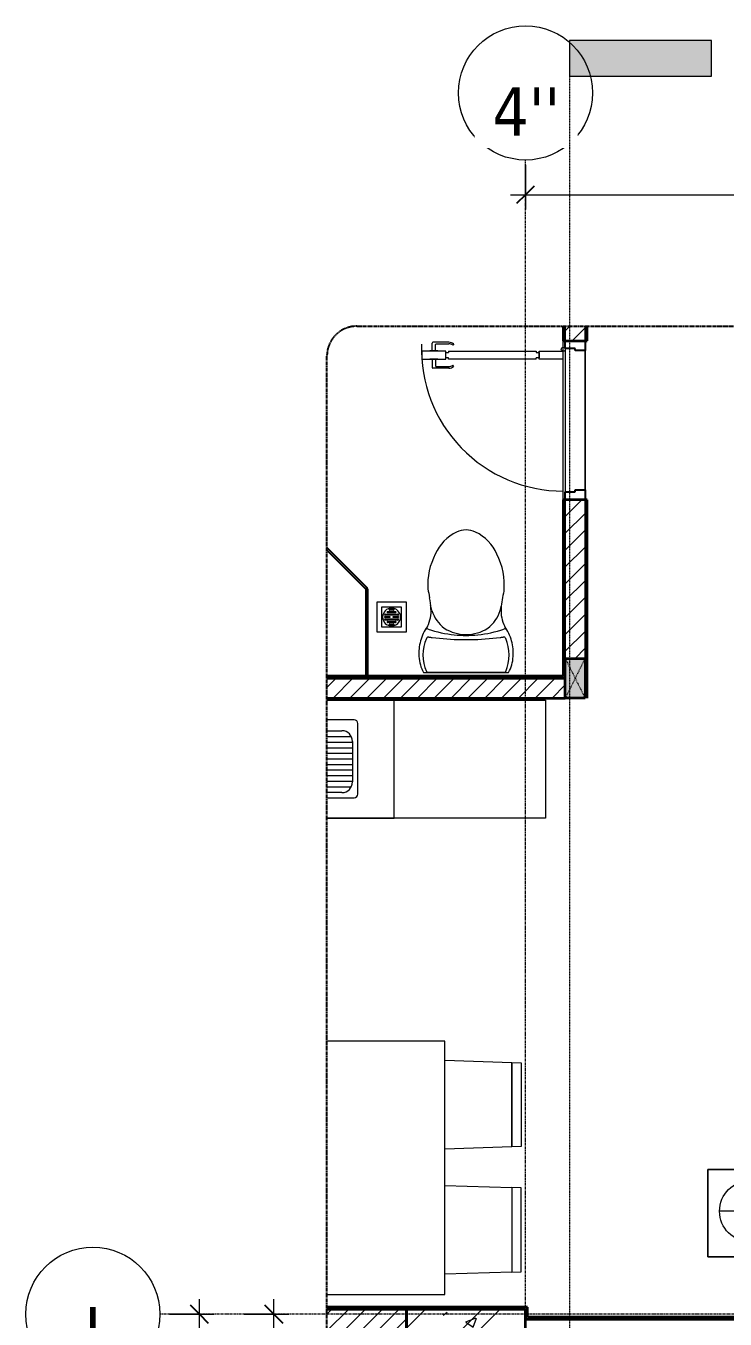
# Model space of a CAD drawing. Header units: millimetres. Extents: x 46079 to 131409, y 40831 to 60403.
# Drawn here: x 105577 to 109099, y 53512 to 60019 of the extents above; entities that cross this region are included whole.
import ezdxf

# ---------------------------------------------------------------- set-up
doc = ezdxf.new("R2010")
doc.units = ezdxf.units.MM
for name, pattern in [('Dash', [6, 3, -3]), ('Dash - Tight', [4.5, 3, -1.5]), ('Dash Dot 3_16_', [7.9375, 4.7625, -1.5875, 0, -1.5875]), ('Grid Line', [22.225, 12.7, -3.175, 3.175, -3.175]), ('Hidden', [7.14375, 4.7625, -2.38125])]:
    doc.linetypes.add(name, pattern=pattern)
for name, color, linetype, lineweight in [('0-2', 10, 'Continuous', 5), ('A-ANNO-DIMS', 211, 'Continuous', 9), ('A-ANNO-DIMS-75', 211, 'Continuous', 9), ('A-DETL-GENF-2', 92, 'Dash - Tight', 18), ('A-DETL-GENF-3', 92, 'Hidden', 25), ('A-DETL-GENF-4', 250, 'Continuous', 18), ('A-DOOR-2', 250, 'Continuous', 18), ('A-DOOR-3', 10, 'Continuous', 25), ('A-FLOR-1', 250, 'Continuous', 18), ('A-GLAZ-CURT-1', 250, 'Continuous', 18), ('A-GLAZ-CURT-2', 10, 'Continuous', 25), ('A-WALL-1', 113, 'Continuous', 35), ('A-WALL-2', 7, 'Continuous', 35), ('A-WALL-3', 250, 'Continuous', 18), ('A-WALL-PATT-1', 111, 'Continuous', 18), ('A-WALL-PATT-2', 9, 'Continuous', 18), ('A-WALL-PATT-3', 250, 'Continuous', 18), ('G-ANNO-SYMB', 111, 'Continuous', 9), ('G-ANNO-SYMB-1', 111, 'Dash Dot 3_16_', 18), ('I-FURN', 30, 'Continuous', 18), ('I-FURN-1', 250, 'Continuous', 18), ('I-FURN-2', 253, 'Continuous', 18), ('I-WALL-2', 7, 'Continuous', 35), ('I-WALL-3', 250, 'Continuous', 18), ('M-EQPM-1', 250, 'Continuous', 18), ('P-SANR-FIXT-1', 250, 'Continuous', 18), ('P-SANR-FIXT-2', 253, 'Continuous', 18), ('S-COLS-1', 9, 'Continuous', 18), ('S-COLS-2', 7, 'Continuous', 35), ('S-COLS-5', 250, 'Continuous', 18), ('S-COLS-HDLN-1', 250, 'Dash', 18), ('S-GRID-1', 1, 'Grid Line', 9), ('S-GRID-IDEN', 1, 'Continuous', 9)]:
    doc.layers.add(name, color=color, linetype=linetype, lineweight=lineweight)
doc.styles.add('Tahoma_B', font='tahomabd.ttf', dxfattribs={"height": 243.75})
doc.styles.add('UTM Avo', font='', dxfattribs={"width": 0.9, "height": 187.5})
doc.styles.get('UTM Avo').set_extended_font_data('UTM Avo')
doc.dimstyles.new('1_Dim_chi_tiet_2_5', dxfattribs={"dimscale": 304.8, "dimtxt": 187.368928, "dimasz": 0.295276, "dimexe": 0.246063, "dimexo": 0.0625, "dimgap": 0.024606, "dimtad": 1, "dimdec": 0, "dimrnd": 5, "dimzin": 0, "dimdsep": 46, "dimtxsty": 'UTM Avo', "dimblk1": 'OBLIQUE', "dimblk2": 'OBLIQUE', "dimsah": 1, "dimcen": 0.09, "dimdle": 0.246063, "dimazin": 0, "dimtfac": 1, "dimtdec": 4, "dimtix": 1, "dimtmove": 0, "dimatfit": 3, "dimfxl": 0.492126, "dimfxlon": 1, "dimtvp": 1, "dimtolj": 1, "dimtzin": 0, "dimarcsym": 2})
pattern_1 = [(45, (0, 0), (-42.426407, 42.426407), [])]
pattern_2 = [(45, (0, 0), (-39.774756, 39.774756), [])]
pattern_3 = [(0, (0, 0), (304.8, 76.2), [25.146, -203.454, 25.146, -203.454, -1219.2]), (0, (0, 0), (304.8, 76.2), [-457.2, 25.146, -432.054, 25.146, -203.454, -533.4]), (0, (0, 0), (304.8, 76.2), [-1143, 25.146, -127.254, 25.146, -355.854]), (120, (114.3, 38.1), (-218.391136, 225.86454), [25.146, -203.454, 25.146, -203.454, -1219.2]), (120, (114.3, 38.1), (-218.391136, 225.86454), [-457.2, 25.146, -432.054, 25.146, -203.454, -533.4]), (120, (114.3, 38.1), (-218.391136, 225.86454), [-1143, 25.146, -127.254, 25.146, -355.854]), (240, (152.4, 190.5), (-86.408864, -302.06454), [25.146, -203.454, 25.146, -203.454, -1219.2]), (240, (152.4, 190.5), (-86.408864, -302.06454), [-457.2, 25.146, -432.054, 25.146, -203.454, -533.4]), (240, (152.4, 190.5), (-86.408864, -302.06454), [-1143, 25.146, -127.254, 25.146, -355.854])]

# ---------------------------------------------------------------- blocks, each defined once
blk = doc.blocks.new('NCV_TKTC_KET CAU_rvt-3-TKCS_BỂ NƯỚC NGẦM - MẶT BẰNG NẮP BỂ')
at = {"layer": 'S-COLS-1'}
h = blk.add_hatch(dxfattribs=at)
h.set_pattern_fill('FP_2', color=256, style=0, pattern_type=2)
h.set_pattern_definition([(50, (0, 0), (546.5526, -47.8174), [57.15, -628.65]), (355, (0, 0), (-105.7283, 573.17), [45.72, -502.92]), (100.451, (45.55, -4), (440.8275, 525.35), [48.57, -534.27]), (46.184, (0, 152.4), (813.2367, -126.1284), [85.725, -942.975]), (96.636, (67.8, 141.9), (712.207, 742.283), [72.855, -801.405]), (351.184, (0, 152.4), (712.215, 742.276), [68.58, -754.38]), (21, (76.2, 114.3), (454.8433, -306.796), [57.15, -628.65]), (326, (76.2, 114.3), (185.4063, 552.564), [45.72, -502.92]), (71.451, (114.1, 88.73), (640.251, 245.764), [48.57, -534.27]), (37.5, (0, 0), (9.26637, 253.66504), [25.146, -471.678, 25.146, -485.394, -504.825]), (37.5, (0, 0), (9.26637, 253.66504), [-1007.364, 25.146, -479.679]), (7.5, (0, 0), (200.4594, 300.5414), [25.146, -265.938, 25.146, -460.248, -192.405]), (7.5, (0, 0), (200.4594, 300.5414), [-776.478, 25.146, -167.259]), (327.5, (-169.93, 0), (406.77284, -17.18643), [25.146, -165.354, 25.146, -569.214, -788.67]), (327.5, (-169.93, 0), (406.77284, -17.18643), [-784.86, 25.146, -763.524]), (317.5, (-246.13, 0), (444.388, 76.2803), [25.146, -222.504, 25.146, -369.57, -560.07]), (317.5, (-246.13, 0), (444.388, 76.2803), [-642.366, 25.146, -534.924])])
h.paths.add_polyline_path([(48852.6, 53362.3), (48852.6, 53562.3), (48252.6, 53562.3), (48252.6, 53362.3)])
h = blk.add_hatch(dxfattribs=at)
h.set_pattern_fill('FP_3', color=256, style=0, pattern_type=2)
h.set_pattern_definition([(45, (0, 0), (-188.5854, 188.5854), []), (45, (0, 285.75), (-188.5854, 188.5854), [])])
h.paths.add_polyline_path([(48852.6, 53362.3), (48852.6, 53562.3), (48252.6, 53562.3), (48252.6, 53362.3)])
at = {"layer": 'S-COLS-2'}
for p, q in [((48252.6, 53562.3), (48252.6, 53362.3)), ((48852.6, 53562.3), (48252.6, 53562.3)), ((48852.6, 53362.3), (48852.6, 53562.3))]:
    blk.add_line(p, q, dxfattribs=at)
blk = doc.blocks.new('DOOR_CW_01 CANH MO-PANEL KINH - DIG_02-800x2200-CỬA NHÔM KÍNH-401063-TKCS_BỂ NƯỚC NGẦM - MẶT BẰNG NẮP BỂ')
at = {"layer": 'A-DETL-GENF-4'}
for p, q in [((-347, -182), (-347, -62)), ((-347, -62), (-307, -62)), ((-307, -62), (-307, -182)), ((-307, -182), (-347, -182)), ((-341, -196), (-341, -182)), ((-341, -182), (-313, -182)), ((-313, -182), (-313, -196)), ((-347, -196), (-341, -196)), ((-347, -638), (-347, -196)), ((-307, -196), (-313, -196)), ((-307, -196), (-307, -638)), ((-392, -637), (-392, -716.5)), ((-384, -699.5), (-384, -637)), ((-383.9, -611.2), (-377.3, -615.8)), ((-347, -638), (-341, -638)), ((-341, -652), (-341, -638)), ((-307, -638), (-313, -638)), ((-313, -638), (-313, -652)), ((-270.1, -611.2), (-276.7, -615.8)), ((-270, -699.5), (-270, -637)), ((-262, -637), (-262, -716.5)), ((-349, -703.5), (-380, -703.5)), ((-349, -692.2), (-349, -731.8)), ((-347, -692.2), (-349, -692.2)), ((-307, -652), (-347, -652)), ((-347, -652), (-347, -772)), ((-347, -692.2), (-347, -731.8)), ((-313, -652), (-341, -652)), ((-307, -772), (-307, -652)), ((-307, -692.2), (-307, -731.8)), ((-307, -692.2), (-305, -692.2)), ((-305, -692.2), (-305, -731.8)), ((-305, -703.5), (-274, -703.5)), ((-349, -720.5), (-388, -720.5)), ((-349, -731.8), (-347, -731.8)), ((-347, -772), (-307, -772)), ((-305, -731.8), (-307, -731.8)), ((-305, -720.5), (-266, -720.5))]:
    blk.add_line(p, q, dxfattribs=at)
blk.add_circle((-357, -60), 10, dxfattribs=at)
for centre, radius, start, end in [((-357, -60), 714, 268, 0), ((-347, -637), 45, 145, 180), ((-347, -637), 37, 145, 180), ((-307, -637), 37, 0, 35), ((-307, -637), 45, 360, 35), ((-380, -699.5), 4, 180, 270), ((-274, -699.5), 4, 270, 0), ((-388, -716.5), 4, 180, 270), ((-266, -716.5), 4, 270, 0)]:
    blk.add_arc(centre, radius, start, end, dxfattribs=at)
at = {"layer": 'A-DOOR-2'}
blk.add_line((-357, -50), (-332, -50), dxfattribs=at)
at = {"layer": 'A-DOOR-3'}
for p, q in [((-400, -50), (-400, 50)), ((-400, 50), (-350, 50)), ((-350, 50), (-350, 0)), ((350, 0), (350, 50)), ((350, 50), (400, 50)), ((400, 50), (400, -50)), ((-360, -50), (-400, -50)), ((-360, 0), (-360, -50)), ((-350, 0), (-360, 0)), ((360, 0), (350, 0)), ((360, -50), (360, 0)), ((400, -50), (360, -50))]:
    blk.add_line(p, q, dxfattribs=at)
blk = doc.blocks.new('TOILET - TOILET-348229-TKCS_BỂ NƯỚC NGẦM - MẶT BẰNG NẮP BỂ')
at = {"layer": 'P-SANR-FIXT-2'}
for p, q in [((214.2, -19.1), (-214.2, -19.1)), ((194, -19.9), (-194, -19.9)), ((-171.7, -330.3), (-178.6, -355.5)), ((171.7, -330.3), (178.6, -355.5))]:
    blk.add_line(p, q, dxfattribs=at)
for centre, radius, start, end in [((-46.1, -111.1), 191.6, 151.28093, 176.45134), ((-9.8, -107.2), 207.3, 156.28619, 203.71381), ((-193.7, -26.4), 6.48, 92.31678, 156.28619), ((193.7, -26.4), 6.48, 23.71381, 87.68322), ((9.8, -107.2), 207.3, 336.28619, 23.71381), ((46.1, -111.1), 191.6, 3.54866, 28.71907), ((1.9, -114.1), 239.7, 176.45134, 195.29606), ((-1.9, -114.1), 239.7, 344.70394, 3.54866), ((-4, -115.7), 233.6, 195.29606, 215.21466), ((-189.1, -185.5), 11.7, 205.41048, 277.5788), ((178.9, -2951.3), 2778.4, 97.23514, 97.5788), ((-14.3, -1400.4), 1215.6, 90.39737, 97.40697), ((0, -3462.8), 3278, 89.60263, 90.39737), ((14.3, -1400.4), 1215.6, 82.59303, 89.60263), ((-178.9, -2951.3), 2778.4, 82.4212, 82.76486), ((189.1, -185.5), 11.7, 262.4212, 334.58952), ((4, -115.7), 233.6, 324.78534, 344.70394), ((-195, -224.1), 13.8, 230.67237, 288.99267), ((-343.5, -327.4), 167.3, 355.45589, 27.37997), ((0.6, -792.1), 586.9, 95.83215, 108.99267), ((-0.4, -384), 179.5, 127.4036, 162.5964), ((0, -416), 206.1, 90, 122.07317), ((0, -786.7), 581.5, 84.16785, 95.83215), ((0, -416), 206.1, 57.92683, 90), ((-0.6, -792.1), 586.9, 71.00733, 84.16785), ((0.4, -384), 179.5, 17.4036, 52.5964), ((343.5, -327.4), 167.3, 152.62003, 184.54411), ((195, -224.1), 13.8, 251.00733, 309.32763), ((-719.2, -297.5), 544.3, 346.05362, 355.45589), ((719.2, -297.5), 544.3, 184.54411, 190.28794), ((137.1, -461.2), 329.8, 174.34872, 207.68777), ((-137.1, -461.2), 329.8, 332.31223, 3.68346), ((-1948.3, -805.1), 2171.2, 9.68098, 10.89491), ((45.1, -528.6), 217.6, 203.22164, 244.77183), ((-45.1, -528.6), 217.6, 295.22817, 336.77836), ((0, -624.4), 111.7, 244.77183, 295.22817)]:
    blk.add_arc(centre, radius, start, end, dxfattribs=at)
blk = doc.blocks.new('HE BEP A - HE BEP A-431959-TKCS_BỂ NƯỚC NGẦM - MẶT BẰNG NẮP BỂ')
at = {"layer": 'I-FURN'}
for p, q in [((3.5, -11), (765.9, -11)), ((3.5, -605.3), (3.5, -11)), ((765.9, -11), (765.9, -605.3)), ((765.9, -11), (765.9, -605.3)), ((1103.5, -11), (765.9, -11)), ((1103.5, -114.2), (965.9, -114.2)), ((948.4, -131.7), (948.4, -487.8)), ((975, -397.7), (975, -193.3)), ((981.5, -167.9), (1103.5, -167.9)), ((1028.4, -139.9), (1103.5, -139.9)), ((975, -195.9), (1103.5, -195.9)), ((975, -223.9), (1103.5, -223.9)), ((975, -251.9), (1103.5, -251.9)), ((975, -279.9), (1103.5, -279.9)), ((975, -307.9), (1103.5, -307.9)), ((975, -335.9), (1103.5, -335.9)), ((975, -363.9), (1103.5, -363.9)), ((975, -391.9), (1103.5, -391.9)), ((979.9, -419.9), (1103.5, -419.9)), ((1103.5, -451.1), (1028.4, -451.1)), ((965.9, -505.3), (1103.5, -505.3)), ((765.9, -605.3), (3.5, -605.3)), ((765.9, -605.3), (1103.5, -605.3))]:
    blk.add_line(p, q, dxfattribs=at)
for centre, radius, start, end in [((965.9, -131.7), 17.5, 90, 180), ((1028.4, -193.3), 53.3, 90, 180), ((1028.4, -397.7), 53.3, 180, 270), ((965.9, -487.8), 17.5, 180, 270)]:
    blk.add_arc(centre, radius, start, end, dxfattribs=at)
at = {"layer": 'I-FURN-2'}
for p, q in [((3.5, -11), (1103.5, -11)), ((3.5, -605.3), (3.5, -11)), ((1103.5, -605.3), (3.5, -605.3))]:
    blk.add_line(p, q, dxfattribs=at)
blk = doc.blocks.new('RES_BAN AN 1 - RES_BAN AN 1-851490-TKCS_BỂ NƯỚC NGẦM - MẶT BẰNG NẮP BỂ')
at = {"layer": 'I-FURN-2'}
for p, q in [((-425, 0), (-425, -1275)), ((168.8, 0), (-425, 0)), ((-761.9, -113.5), (-809.6, -115.1)), ((-809.6, -115.1), (-809.6, -536.9)), ((-761.9, -113.5), (-425, -102.3)), ((-761.9, -538.5), (-761.9, -113.5)), ((-761.9, -538.5), (-761.9, -113.5)), ((-425, -102.3), (-425, -549.7)), ((-809.6, -536.9), (-761.9, -538.5)), ((-425, -549.7), (-761.9, -538.5)), ((-809.6, -745.3), (-761.9, -743.8)), ((-809.6, -1167.2), (-809.6, -745.3)), ((-761.9, -743.8), (-425, -732.5)), ((-761.9, -1168.8), (-761.9, -743.8)), ((-761.9, -743.8), (-761.9, -1168.8)), ((-425, -732.5), (-425, -1180)), ((-761.9, -1168.8), (-809.6, -1167.2)), ((-425, -1180), (-761.9, -1168.8)), ((-425, -1275), (168.8, -1275))]:
    blk.add_line(p, q, dxfattribs=at)
blk = doc.blocks.new('LOBBY_SOFA_1 - LOBBY_SOFA_1-V20-TKCS_BỂ NƯỚC NGẦM - MẶT BẰNG NẮP BỂ')
at = {"layer": 'I-FURN'}
for p, q in [((-2172.3, 1064.5), (-2172.3, 1504.5)), ((-2128.3, 1548.5), (-1160.3, 1548.5)), ((-1116.3, 1504.5), (-1116.3, 1064.5)), ((-1160.3, 1020.5), (-2128.3, 1020.5)), ((-2556, 660), (-708, 660)), ((-2556, 0), (-2556, 660)), ((-2457, 66), (-2457, 660)), ((-1907, 143), (-1907, 660)), ((-1357, 143), (-1357, 660)), ((-807, 660), (-807, 66)), ((-708, 660), (-708, 0)), ((-2688.2, 633.5), (-3128.2, 633.5)), ((-3128.2, 633.5), (-3128.2, 193.5)), ((-2688.2, 193.5), (-2688.2, 633.5)), ((-575.9, 633.5), (-135.9, 633.5)), ((-575.9, 193.5), (-575.9, 633.5)), ((-135.9, 633.5), (-135.9, 193.5)), ((-2915.4, 445), (-2915.4, 577)), ((-348.6, 445), (-348.6, 577)), ((-2981.4, 423), (-2915.4, 489)), ((-2915.4, 489), (-2849.4, 423)), ((-348.6, 489), (-414.6, 423)), ((-282.6, 423), (-348.6, 489)), ((-2937.4, 423), (-3069.4, 423)), ((-2915.4, 357), (-2981.4, 423)), ((-2849.4, 423), (-2915.4, 357)), ((-2915.4, 269), (-2915.4, 401)), ((-2893.4, 423), (-2761.4, 423)), ((-370.6, 423), (-502.6, 423)), ((-414.6, 423), (-348.6, 357)), ((-348.6, 357), (-282.6, 423)), ((-348.6, 269), (-348.6, 401)), ((-326.6, 423), (-194.6, 423)), ((-3128.2, 193.5), (-2688.2, 193.5)), ((-807, 143), (-2457, 143)), ((-135.9, 193.5), (-575.9, 193.5)), ((-807, 66), (-2457, 66)), ((-708, 0), (-2556, 0))]:
    blk.add_line(p, q, dxfattribs=at)
for centre, radius in [((-2915.4, 423), 154), ((-348.6, 423), 154), ((-2915.4, 423), 22), ((-348.6, 423), 22)]:
    blk.add_circle(centre, radius, dxfattribs=at)
for centre, start, end in [((-2128.3, 1504.5), 90, 180), ((-1160.3, 1504.5), 0, 90), ((-2128.3, 1064.5), 180, 270), ((-1160.3, 1064.5), 270, 0)]:
    blk.add_arc(centre, 44, start, end, dxfattribs=at)
at = {"layer": 'I-FURN-2'}
for p, q in [((-2172.3, 1064.5), (-2172.3, 1504.5)), ((-2128.3, 1548.5), (-1160.3, 1548.5)), ((-1116.3, 1504.5), (-1116.3, 1064.5)), ((-1160.3, 1020.5), (-2128.3, 1020.5)), ((-2556, 660), (-708, 660)), ((-2556, 0), (-2556, 660)), ((-708, 660), (-708, 0)), ((-3128.2, 633.5), (-2688.2, 633.5)), ((-3128.2, 193.5), (-3128.2, 633.5)), ((-2688.2, 633.5), (-2688.2, 193.5)), ((-575.9, 633.5), (-135.9, 633.5)), ((-575.9, 193.5), (-575.9, 633.5)), ((-135.9, 633.5), (-135.9, 193.5)), ((-2688.2, 193.5), (-3128.2, 193.5)), ((-135.9, 193.5), (-575.9, 193.5)), ((-708, 0), (-2556, 0))]:
    blk.add_line(p, q, dxfattribs=at)
for centre, start, end in [((-2128.3, 1504.5), 90, 180), ((-1160.3, 1504.5), 0, 90), ((-2128.3, 1064.5), 180, 270), ((-1160.3, 1064.5), 270, 0)]:
    blk.add_arc(centre, 44, start, end, dxfattribs=at)
blk = doc.blocks.new('THU NUOC - THU NUOC-461820-TKCS_BỂ NƯỚC NGẦM - MẶT BẰNG NẮP BỂ')
at = {"layer": 'M-EQPM-1'}
for p, q in [((-66.3, 70.6), (-66.3, -79.4)), ((83.7, 70.6), (-66.3, 70.6)), ((83.7, -79.4), (83.7, 70.6)), ((58.7, 45.6), (-41.3, 45.6)), ((-41.3, 45.6), (-41.3, -54.4)), ((-23.3, 10.8), (40.9, 10.8)), ((40.9, 4.8), (-23.3, 4.8)), ((-11, 23.3), (28.5, 23.3)), ((28.5, 17.3), (-11, 17.3)), ((-1.1, 35.6), (18.5, 35.6)), ((18.5, 29.6), (-1.1, 29.6)), ((58.7, -54.4), (58.7, 45.6)), ((-41.3, -54.4), (58.7, -54.4)), ((-23.3, -1.2), (0.7, -1.2)), ((0.7, -7.2), (-23.3, -7.2)), ((-23.3, -13.6), (40.9, -13.6)), ((40.9, -19.6), (-23.3, -19.6)), ((-11, -26.1), (28.5, -26.1)), ((28.5, -32.1), (-11, -32.1)), ((-1.1, -38.5), (18.5, -38.5)), ((18.5, -44.5), (-1.1, -44.5)), ((0.7, -1.2), (0.7, -7.2)), ((16.7, -1.2), (40.9, -1.2)), ((16.7, -7.2), (16.7, -1.2)), ((40.9, -7.2), (16.7, -7.2)), ((-66.3, -79.4), (83.7, -79.4))]:
    blk.add_line(p, q, dxfattribs=at)
for centre, radius, start, end in [((8.7, -4.4), 45, 0, 180), ((8.7, -4.4), 45, 0, 180), ((-23.3, 7.8), 3, 90, 270), ((-11, 20.3), 3, 90, 270), ((-1.1, 32.6), 3, 90, 270), ((18.5, 32.6), 3, 270, 90), ((28.5, 20.3), 3, 270, 90), ((40.9, 7.8), 3, 270, 90), ((8.7, -4.4), 45, 180, 360), ((8.7, -4.4), 45, 180, 360), ((-23.3, -4.2), 3, 90, 270), ((-23.3, -16.6), 3, 90, 270), ((-11, -29.1), 3, 90, 270), ((-1.1, -41.5), 3, 90, 270), ((18.5, -41.5), 3, 270, 90), ((28.5, -29.1), 3, 270, 90), ((40.9, -4.2), 3, 270, 90), ((40.9, -16.6), 3, 270, 90)]:
    blk.add_arc(centre, radius, start, end, dxfattribs=at)
blk = doc.blocks.new('System Panel - Glazed-920931-TKCS_BỂ NƯỚC NGẦM - MẶT BẰNG NẮP BỂ')
at = {"layer": 'A-GLAZ-CURT-2'}
for p, q in [((220.1, 5), (-220.1, 5)), ((-220.1, 5), (-220.1, -5)), ((220.1, -5), (220.1, 5)), ((-220.1, -5), (220.1, -5))]:
    blk.add_line(p, q, dxfattribs=at)
blk = doc.blocks.new('System Panel - Glazed-580253-TKCS_BỂ NƯỚC NGẦM - MẶT BẰNG NẮP BỂ')
at = {"layer": 'A-GLAZ-CURT-2'}
for p, q in [((-73.8, 5), (-352.2, 5)), ((-352.2, 5), (-352.2, -5)), ((-352.2, -5), (-63.8, -5))]:
    blk.add_line(p, q, dxfattribs=at)
blk = doc.blocks.new('G1_SOF - BO TRU - 100x200-746114-TKCS_BỂ NƯỚC NGẦM - MẶT BẰNG NẮP BỂ')
at = {"layer": 'S-COLS-1'}
blk.add_hatch(color=256, dxfattribs=at).paths.add_polyline_path([(50, 100), (-50, 100), (-50, -100), (50, -100), (50, -88.2)])
at = {"layer": 'S-COLS-2'}
for p, q in [((-50, 100), (50, 100)), ((-50, -100), (-50, 100)), ((50, 100), (50, -100)), ((50, -100), (-50, -100))]:
    blk.add_line(p, q, dxfattribs=at)
at = {"layer": 'S-COLS-HDLN-1'}
for p, q in [((50, -100), (-50, 100)), ((-50, -100), (50, 100))]:
    blk.add_line(p, q, dxfattribs=at)
blk = doc.blocks.new('NCV_TKTC_TANG 1_rvt-3-TKCS_BỂ NƯỚC NGẦM - MẶT BẰNG NẮP BỂ')
at = {"layer": 'A-WALL-PATT-2'}
h = blk.add_hatch(dxfattribs=at)
h.set_pattern_fill('FP_4', color=256, style=0, pattern_type=2)
h.set_pattern_definition(pattern_3)
h.paths.add_polyline_path([(49042.6, 56736.9), (49052.6, 56736.9), (49052.6, 57635.3), (49042.6, 57635.3), (49042.6, 56746.9)])
h.paths.add_polyline_path([(49042.6, 58435.3), (49052.6, 58435.3), (49052.6, 58508.2), (49042.6, 58508.2)])
h = blk.add_hatch(dxfattribs=at)
h.set_pattern_fill('FP_1', color=256, style=0, pattern_type=2)
h.set_pattern_definition(pattern_1)
h.paths.add_polyline_path([(49152.6, 56836.9), (49152.6, 57635.3), (49052.6, 57635.3), (49052.6, 56836.9), (49141.4, 56836.9)])
h.paths.add_polyline_path([(49052.6, 58435.3), (49152.6, 58435.3), (49152.6, 58508.2), (49052.6, 58508.2)])
h = blk.add_hatch(dxfattribs=at)
h.set_pattern_fill('FP_4', color=256, style=0, pattern_type=2)
h.set_pattern_definition(pattern_3)
h.paths.add_polyline_path([(47852.6, 56736.9), (49042.6, 56736.9), (49042.6, 56746.9), (47852.6, 56746.9)])
h = blk.add_hatch(dxfattribs=at)
h.set_pattern_fill('FP_1', color=256, style=0, pattern_type=2)
h.set_pattern_definition(pattern_1)
h.paths.add_polyline_path([(47852.6, 56636.9), (49052.6, 56636.9), (49052.6, 56736.9), (47852.6, 56736.9), (47852.6, 56709.7)])
at = {"layer": 'A-WALL-PATT-3'}
h = blk.add_hatch(dxfattribs=at)
h.set_pattern_fill('FP_7', color=256, style=0, pattern_type=2)
h.set_pattern_definition(pattern_2)
h.paths.add_polyline_path([(49152.6, 56636.9), (49162.6, 56636.9), (49162.6, 57635.3), (49152.6, 57635.3), (49152.6, 56736.9)])
h.paths.add_polyline_path([(49152.6, 58435.3), (49162.6, 58435.3), (49162.6, 58508.2), (49152.6, 58508.2)])
h = blk.add_hatch(dxfattribs=at)
h.set_pattern_fill('FP_7', color=256, style=0, pattern_type=2)
h.set_pattern_definition(pattern_2)
h.paths.add_polyline_path([(47852.6, 53561.9), (48862.6, 53561.9), (48862.6, 53571.9), (47852.6, 53571.9), (47852.6, 53565.2)])
h = blk.add_hatch(dxfattribs=at)
h.set_pattern_fill('FP_7', color=256, style=0, pattern_type=2)
h.set_pattern_definition(pattern_2)
h.paths.add_polyline_path([(48862.6, 53511.9), (48862.6, 53561.9), (48852.6, 53561.9), (48852.6, 53511.9)])
h = blk.add_hatch(dxfattribs=at)
h.set_pattern_fill('FP_7', color=256, style=0, pattern_type=2)
h.set_pattern_definition(pattern_2)
h.paths.add_polyline_path([(52742.6, 53511.9), (52742.6, 53521.9), (48862.6, 53521.9), (48862.6, 53511.9), (50430.4, 53511.9)])
at = {"layer": 'A-FLOR-1'}
for p, q in [((49052.6, 58395.3), (49052.6, 57675.3)), ((49152.6, 58385.3), (49152.6, 57685.3)), ((49152.6, 57685.3), (49152.6, 58385.3))]:
    blk.add_line(p, q, dxfattribs=at)
at = {"layer": 'A-WALL-2'}
for p, q in [((49052.6, 58435.3), (49152.6, 58435.3)), ((49152.6, 57635.3), (49052.6, 57635.3)), ((49052.6, 56736.9), (47852.6, 56736.9)), ((47852.6, 56636.9), (49052.6, 56636.9))]:
    blk.add_line(p, q, dxfattribs=at)
at = {"layer": 'A-WALL-3'}
for p, q in [((49052.6, 58508.2), (49052.6, 58435.3)), ((49052.6, 58435.3), (49052.6, 58508.2)), ((49152.6, 58435.3), (49152.6, 58508.2)), ((49152.6, 58508.2), (49152.6, 58435.3)), ((49152.6, 58385.3), (49152.6, 57685.3)), ((49052.6, 57635.3), (49052.6, 56836.9)), ((49052.6, 56836.9), (49052.6, 57635.3)), ((49152.6, 56836.9), (49152.6, 57635.3)), ((49152.6, 57635.3), (49152.6, 56836.9))]:
    blk.add_line(p, q, dxfattribs=at)
at = {"layer": 'I-WALL-2'}
for p, q in [((49042.6, 58508.2), (49042.6, 58435.3)), ((49162.6, 58435.3), (49162.6, 58508.2)), ((49042.6, 58435.3), (49052.6, 58435.3)), ((49152.6, 58435.3), (49162.6, 58435.3)), ((49042.6, 57635.3), (49042.6, 56746.9)), ((49052.6, 57635.3), (49042.6, 57635.3)), ((49162.6, 57635.3), (49152.6, 57635.3)), ((49162.6, 56636.9), (49162.6, 57635.3)), ((49042.6, 56746.9), (47852.6, 56746.9)), ((47852.6, 56736.9), (49042.6, 56736.9)), ((49042.6, 56736.9), (49052.6, 56736.9)), ((48862.6, 53571.9), (47852.6, 53571.9)), ((47852.6, 53561.9), (48852.6, 53561.9)), ((48852.6, 53561.9), (48852.6, 53511.9)), ((48862.6, 53561.9), (48862.6, 53571.9)), ((48862.6, 53521.9), (48862.6, 53561.9)), ((48852.6, 53511.9), (48862.6, 53511.9)), ((52742.6, 53521.9), (48862.6, 53521.9)), ((48862.6, 53511.9), (52742.6, 53511.9))]:
    blk.add_line(p, q, dxfattribs=at)
at = {"layer": 'I-WALL-3'}
blk.add_line((49042.6, 57635.3), (49042.6, 58435.3), dxfattribs=at)
at = {"layer": 'A-DOOR-2', "rotation": 270.0000000000009}
blk.add_blockref('DOOR_CW_01 CANH MO-PANEL KINH - DIG_02-800x2200-CỬA NHÔM KÍNH-401063-TKCS_BỂ NƯỚC NGẦM - MẶT BẰNG NẮP BỂ', (49102.6, 58035.3), dxfattribs=at)
at = {"layer": 'A-GLAZ-CURT-1'}
for name, p, rotation in [('System Panel - Glazed-580253-TKCS_BỂ NƯỚC NGẦM - MẶT BẰNG NẮP BỂ', (47803.9, 57436.3), 135.0000000000004), ('System Panel - Glazed-920931-TKCS_BỂ NƯỚC NGẦM - MẶT BẰNG NẮP BỂ', (48053, 56967.1), 90.00000000000011)]:
    blk.add_blockref(name, p, dxfattribs=dict(at, rotation=rotation))
at = {"layer": 'I-FURN-1', "rotation": 180}
for name, p in [('HE BEP A - HE BEP A-431959-TKCS_BỂ NƯỚC NGẦM - MẶT BẰNG NẮP BỂ', (48956.1, 56021.6)), ('RES_BAN AN 1 - RES_BAN AN 1-851490-TKCS_BỂ NƯỚC NGẦM - MẶT BẰNG NẮP BỂ', (48021.3, 53635.2))]:
    blk.add_blockref(name, p, dxfattribs=at)
at = {"layer": 'I-FURN-1'}
blk.add_blockref('LOBBY_SOFA_1 - LOBBY_SOFA_1-V20-TKCS_BỂ NƯỚC NGẦM - MẶT BẰNG NẮP BỂ', (52899.1, 53632), dxfattribs=at)
at = {"layer": 'M-EQPM-1', "rotation": 180}
blk.add_blockref('THU NUOC - THU NUOC-461820-TKCS_BỂ NƯỚC NGẦM - MẶT BẰNG NẮP BỂ', (48186.7, 57040.4), dxfattribs=at)
at = {"layer": 'P-SANR-FIXT-1', "rotation": 180}
blk.add_blockref('TOILET - TOILET-348229-TKCS_BỂ NƯỚC NGẦM - MẶT BẰNG NẮP BỂ', (48553, 56746.9), dxfattribs=at)
at = {"layer": 'S-COLS-5', "rotation": 180}
blk.add_blockref('G1_SOF - BO TRU - 100x200-746114-TKCS_BỂ NƯỚC NGẦM - MẶT BẰNG NẮP BỂ', (49102.6, 56736.9), dxfattribs=at)
blk = doc.blocks.new('BORDER VIEW - BORDER VIEW-2143926-TKCS_BỂ NƯỚC NGẦM - MẶT BẰNG NẮP BỂ')
at = {"layer": 'A-DETL-GENF-3'}
for p, q in [((150, 14671.3), (20350, 14671.3)), ((0, 150), (0, 14521.3))]:
    blk.add_line(p, q, dxfattribs=at)
blk.add_arc((150, 14521.3), 150, 90, 180, dxfattribs=at)
blk = doc.blocks.new('Grid - M_Grid Head - Circle-353313-TKCS_BỂ NƯỚC NGẦM - MẶT BẰNG NẮP BỂ')
at = {"layer": 'S-GRID-IDEN'}
blk.add_circle((0, 0), 4.5, dxfattribs=at)
blk = doc.blocks.new('Section - 3_32_ x 3_8_-4701953-TKCS_BỂ NƯỚC NGẦM - MẶT BẰNG NẮP BỂ')
at = {"layer": 'G-ANNO-SYMB'}
blk.add_hatch(color=256, dxfattribs=at).paths.add_polyline_path([(0, 9.525), (0, 0), (-2.38125, 0), (-2.38125, 9.525)])
for p, q in [((0, 9.525), (-2.38125, 9.525)), ((-2.38125, 9.525), (-2.38125, 0)), ((0, 0), (0, 9.525)), ((-2.38125, 0), (0, 0))]:
    blk.add_line(p, q, dxfattribs=at)
blk = doc.blocks.new('DIMBLOCK52-TKCS_BỂ NƯỚC NGẦM - MẶT BẰNG NẮP BỂ')
at = {"layer": 'A-ANNO-DIMS-75'}
for p, q in [((108093.3, 59319.8), (108093.3, 59094.8)), ((108093.3, 59169.8), (108093.3, 59319.8)), ((111993.3, 59319.8), (111993.3, 59094.8)), ((111993.3, 59169.8), (111993.3, 59319.8)), ((108018.3, 59169.8), (111993.3, 59169.8))]:
    blk.add_line(p, q, dxfattribs=at)
at = {"layer": 'A-ANNO-DIMS-75', "lineweight": 25}
for p, q in [((108093.3, 59169.8), (108048.3, 59124.8)), ((108093.3, 59169.8), (108138.3, 59214.8)), ((111993.3, 59169.8), (111948.3, 59124.8)), ((111993.3, 59169.8), (112038.3, 59214.8))]:
    blk.add_line(p, q, dxfattribs=at)
at = {"layer": 'A-ANNO-DIMS-75', "color": 0, "insert": (109786.6, 59413.4), "char_height": 187.5, "width": 616.236, "attachment_point": 1, "line_spacing_factor": 1.110334, "style": 'UTM Avo'}
blk.add_mtext('3900', dxfattribs=at)
blk = doc.blocks.new('_Oblique')
at = {"color": 0, "linetype": 'ByBlock', "lineweight": -2}
blk.add_line((-0.5, -0.5), (0.5, 0.5), dxfattribs=at)
blk = doc.blocks.new('DIMBLOCK66-TKCS_BỂ NƯỚC NGẦM - MẶT BẰNG NẮP BỂ')
at = {"layer": 'A-ANNO-DIMS-75', "lineweight": 25}
for p, q in [((106825.7, 53536.9), (106780.7, 53581.9)), ((106825.7, 53536.9), (106870.7, 53491.9)), ((106825.7, 51436.9), (106780.7, 51481.9)), ((106825.7, 51436.9), (106870.7, 51391.9))]:
    blk.add_line(p, q, dxfattribs=at)
at = {"layer": 'A-ANNO-DIMS-75'}
for p, q in [((106825.7, 51436.9), (106825.7, 53611.9)), ((106675.7, 53536.9), (106900.7, 53536.9)), ((106825.7, 53536.9), (106675.7, 53536.9)), ((106675.7, 51436.9), (106900.7, 51436.9)), ((106825.7, 51436.9), (106675.7, 51436.9))]:
    blk.add_line(p, q, dxfattribs=at)
at = {"layer": 'A-ANNO-DIMS-75', "color": 0, "insert": (106582.1, 52230.2), "char_height": 187.5, "width": 616.236, "attachment_point": 1, "rotation": 90, "line_spacing_factor": 1.110334, "style": 'UTM Avo'}
blk.add_mtext('2100', dxfattribs=at)
blk = doc.blocks.new('DIMBLOCK67-TKCS_BỂ NƯỚC NGẦM - MẶT BẰNG NẮP BỂ')
at = {"layer": 'A-ANNO-DIMS-75', "lineweight": 25}
for p, q in [((106450.7, 53536.9), (106405.7, 53581.9)), ((106450.7, 53536.9), (106495.7, 53491.9)), ((106450.7, 44536.9), (106405.7, 44581.9)), ((106450.7, 44536.9), (106495.7, 44491.9))]:
    blk.add_line(p, q, dxfattribs=at)
at = {"layer": 'A-ANNO-DIMS-75'}
for p, q in [((106450.7, 44461.9), (106450.7, 53611.9)), ((106300.7, 53536.9), (106525.7, 53536.9)), ((106450.7, 53536.9), (106300.7, 53536.9)), ((106300.7, 44536.9), (106525.7, 44536.9)), ((106450.7, 44536.9), (106300.7, 44536.9))]:
    blk.add_line(p, q, dxfattribs=at)
at = {"layer": 'A-ANNO-DIMS-75', "color": 0, "insert": (106207.1, 48780.2), "char_height": 187.5, "width": 616.236, "attachment_point": 1, "rotation": 90, "line_spacing_factor": 1.110334, "style": 'UTM Avo'}
blk.add_mtext('9000', dxfattribs=at)

msp = doc.modelspace()

# ---------------------------------------------------------------- hatches: boundary and pattern name
at = {"layer": 'A-WALL-PATT-1'}
h = msp.add_hatch(dxfattribs=at)
h.set_pattern_fill('FP_1', color=256, style=0, pattern_type=2)
h.set_pattern_definition([(45, (59240.78, 0), (-42.426407, 42.426407), [])])
h.paths.add_polyline_path([(107093.3, 53362.3), (107493.3, 53362.3), (107493.3, 53562.3), (107093.3, 53562.3)])

# ---------------------------------------------------------------- linework, layer by layer
at = {"layer": 'A-WALL-1'}
for p, q in [((107493.3, 53562.3), (107093.3, 53562.3)), ((107493.3, 53362.3), (107493.3, 53562.3))]:
    msp.add_line(p, q, dxfattribs=at)
at = {"layer": 'S-GRID-1'}
for p, q in [((108093.3, 57469.4), (108093.3, 59344.4)), ((108093.3, 45786.5), (108093.3, 57469.4)), ((108127, 53536.9), (106252, 53536.9)), ((127479.4, 53536.9), (108127, 53536.9))]:
    msp.add_line(p, q, dxfattribs=at)

# ---------------------------------------------------------------- block references
at = {"layer": '0-2'}
for name in ['NCV_TKTC_TANG 1_rvt-3-TKCS_BỂ NƯỚC NGẦM - MẶT BẰNG NẮP BỂ', 'NCV_TKTC_KET CAU_rvt-3-TKCS_BỂ NƯỚC NGẦM - MẶT BẰNG NẮP BỂ']:
    msp.add_blockref(name, (59240.8, 0), dxfattribs=at)
at = {"layer": 'A-DETL-GENF-2'}
msp.add_blockref('BORDER VIEW - BORDER VIEW-2143926-TKCS_BỂ NƯỚC NGẦM - MẶT BẰNG NẮP BỂ', (107093.3, 43836.9), dxfattribs=at)
at = {"layer": 'S-GRID-IDEN', "xscale": 74.99999999999996, "yscale": 74.99999999999996, "zscale": 74.99999999999996}
msp.add_blockref('Grid - M_Grid Head - Circle-353313-TKCS_BỂ NƯỚC NGẦM - MẶT BẰNG NẮP BỂ', (108093.3, 59681.9), dxfattribs=at)
at = {"layer": 'S-GRID-IDEN', "xscale": 74.99999999999996, "yscale": 74.99999999999996, "zscale": 74.99999999999996, "rotation": 89.9999999999998}
msp.add_blockref('Grid - M_Grid Head - Circle-353313-TKCS_BỂ NƯỚC NGẦM - MẶT BẰNG NẮP BỂ', (105914.5, 53536.9), dxfattribs=at)

# ---------------------------------------------------------------- dimensions: what is measured, and where the dimension line sits
at = {"layer": 'A-ANNO-DIMS'}
for base, p1, p2, override, picture, middle in [((106450.7, 53536.9), (106300.7, 44536.9), (106300.7, 53536.9), {"dimpost": '<>', "dimfxl": 9000}, 'DIMBLOCK67-TKCS_BỂ NƯỚC NGẦM - MẶT BẰNG NẮP BỂ', (106346.2, 49036.9)), ((106825.7, 53536.9), (106675.7, 51436.9), (106675.7, 53536.9), {"dimpost": '<>', "dimfxl": 2100}, 'DIMBLOCK66-TKCS_BỂ NƯỚC NGẦM - MẶT BẰNG NẮP BỂ', (106721.2, 52486.9))]:
    dim = msp.add_linear_dim(base=base, p1=p1, p2=p2, angle=90, dimstyle='1_Dim_chi_tiet_2_5', override=override, dxfattribs=at)
    dim.commit()
    dim.dimension.update_dxf_attribs({"geometry": picture, "text_midpoint": middle})

# ---------------------------------------------------------------- next in the draw order: texts
at = {"layer": 'S-GRID-IDEN', "char_height": 243.75, "attachment_point": 5, "line_spacing_factor": 0.996129, "style": 'Tahoma_B', "bg_fill": 3, "box_fill_scale": 1.25, "bg_fill_color": 256, "bg_fill_true_color": 13158600, "bg_fill_transparency": 0}
for s, insert, width in [("\\pt952.49944,1904.99888,2857.50075,3810.00019,4762.49962,5714.99906,6667.50094,7620.00037,8572.49981,9524.99925,10477.50113,11430.00056,12382.5,13334.99944,14287.49888,15240.00075,16192.50019,17144.99963,18097.49906,19050.00094,20002.50038,20954.99981,21907.49925,22860.00113,23812.50056,24765,25717.49944,26669.99887,27622.50075,28575.00019,29527.49963,30479.99906;4''", (108096.9, 59588.3), 396.75), ('\\pt952.49944,1904.99888,2857.50075,3810.00019,4762.49962,5714.99906,6667.50094,7620.00037,8572.49981,9524.99925,10477.50113,11430.00056,12382.5,13334.99944,14287.49888,15240.00075,16192.50019,17144.99963,18097.49906,19050.00094,20002.50038,20954.99981,21907.49925,22860.00113,23812.50056,24765,25717.49944,26669.99887,27622.50075,28575.00019,29527.49963,30479.99906;I', (105914.2, 53451), 163.5)]:
    msp.add_mtext(s, dxfattribs=dict(at, insert=insert, width=width))

# ---------------------------------------------------------------- next in the draw order: linework, layer by layer
at = {"layer": 'G-ANNO-SYMB-1'}
msp.add_line((108315, 59766.6), (108315, 42597.1), dxfattribs=at)

# ---------------------------------------------------------------- next in the draw order: block references
at = {"layer": 'G-ANNO-SYMB', "xscale": 74.99999999999996, "yscale": 74.99999999999996, "zscale": 74.99999999999996, "rotation": 269.9999999999996}
msp.add_blockref('Section - 3_32_ x 3_8_-4701953-TKCS_BỂ NƯỚC NGẦM - MẶT BẰNG NẮP BỂ', (108315, 59766.6), dxfattribs=at)

# ---------------------------------------------------------------- next in the draw order: dimensions: what is measured, and where the dimension line sits
at = {"layer": 'A-ANNO-DIMS'}
dim = msp.add_linear_dim(base=(111993.3, 59169.8), p1=(108093.3, 59319.8), p2=(111993.3, 59319.8), dimstyle='1_Dim_chi_tiet_2_5', override={"dimpost": '<>', "dimfxl": 3899.999999}, dxfattribs=at)
dim.commit()
dim.dimension.update_dxf_attribs({"geometry": 'DIMBLOCK52-TKCS_BỂ NƯỚC NGẦM - MẶT BẰNG NẮP BỂ', "text_midpoint": (110043.3, 59274.3)})

doc.saveas('drawing.dxf')
